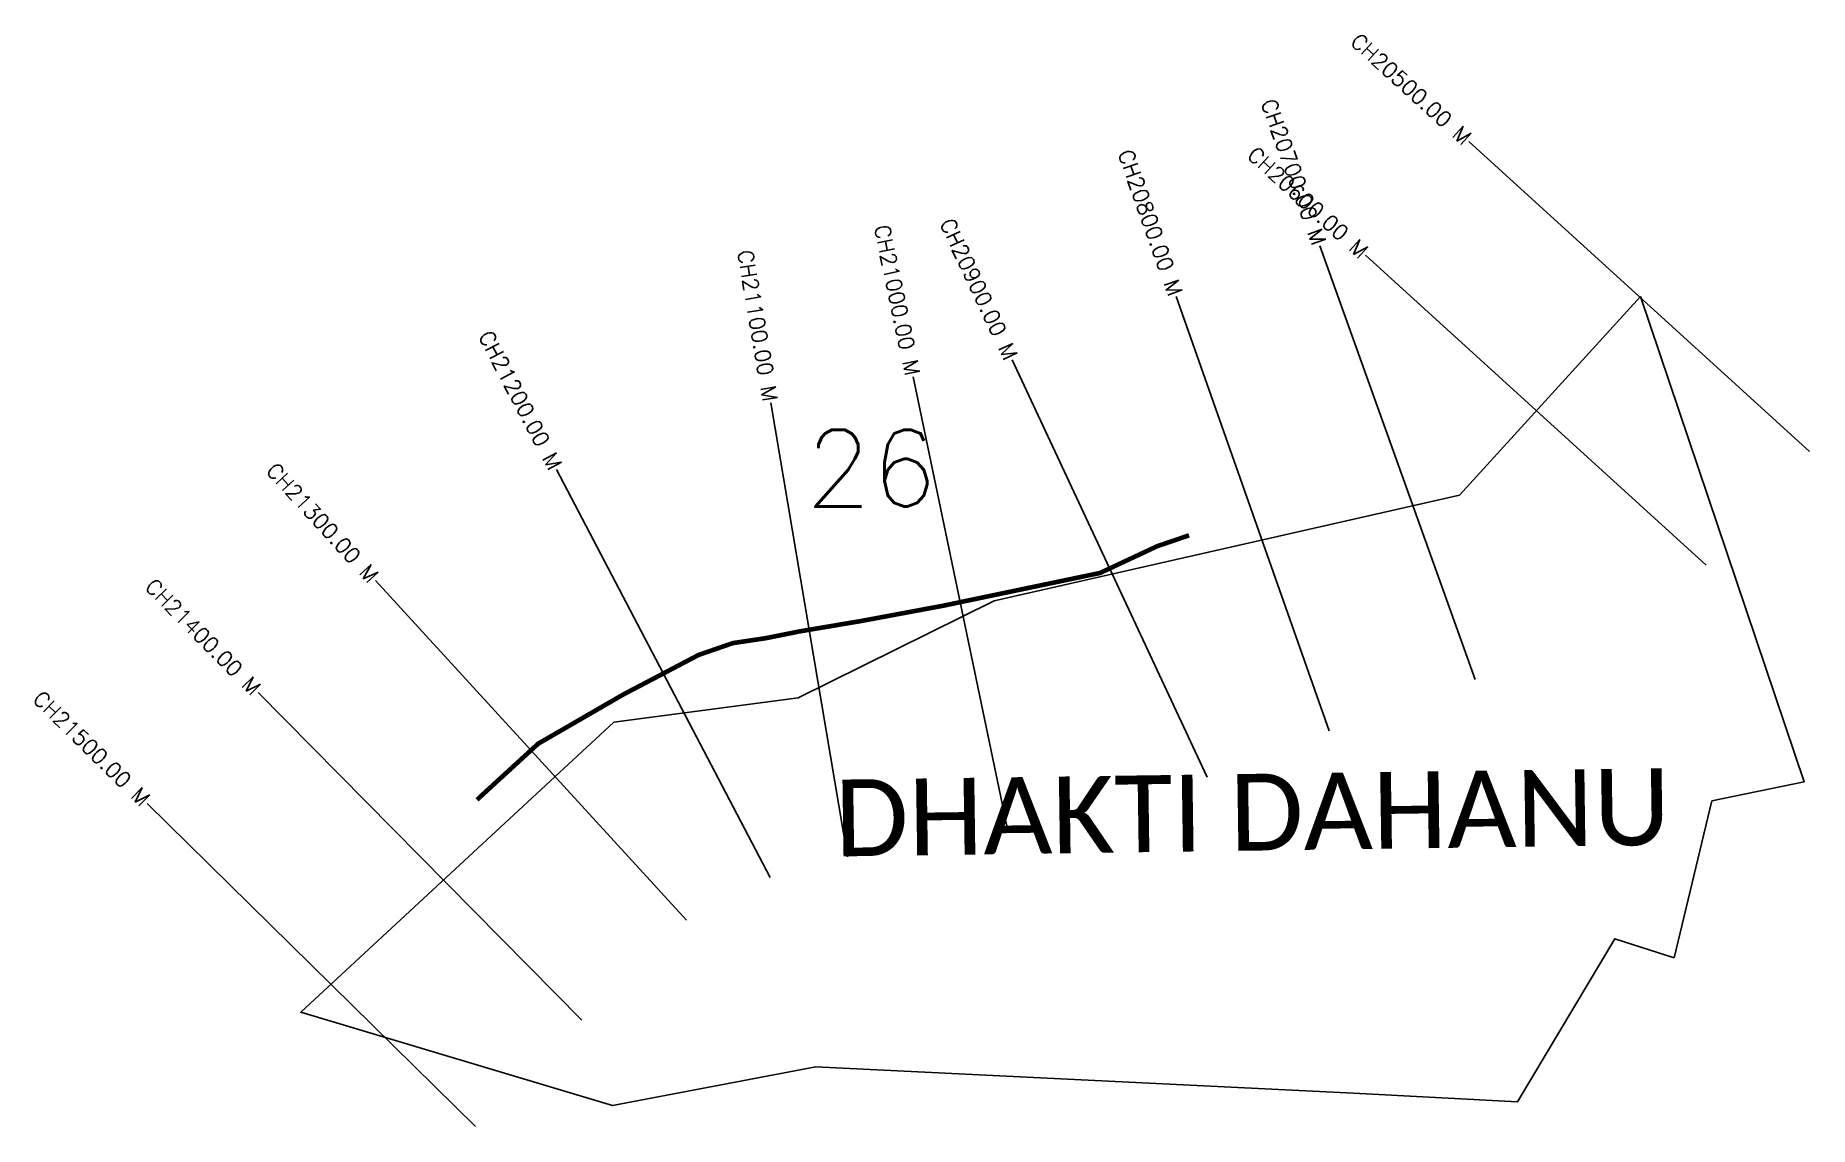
# Model space of a CAD drawing. Header units: metres. Extents: x 259603 to 260759, y 2209216 to 2209927.
import ezdxf
from ezdxf.enums import TextEntityAlignment as Align

# ---------------------------------------------------------------- set-up
doc = ezdxf.new("R2010")
doc.units = ezdxf.units.M
for name, color, linetype in [('ARTIFICIALLY PROTECTED', 4, 'Continuous'), ('CS', 134, 'Continuous'), ('CSMark', 6, 'Continuous'), ('village', 3, 'Continuous'), ('VILLAGE NAME', 250, 'Continuous')]:
    doc.layers.add(name, color=color, linetype=linetype)
doc.styles.get("Standard").update_dxf_attribs({"font": 'simplex.shx'})

msp = doc.modelspace()

# ---------------------------------------------------------------- linework, layer by layer
at = {"color": 6, "flags": 128}
msp.add_lwpolyline([(260670.9, 2209326.4), (260695.4, 2209428.7)], dxfattribs=at)
at = {"layer": 'ARTIFICIALLY PROTECTED', "const_width": 3, "flags": 128}
msp.add_lwpolyline([(260354.8, 2209601.6), (260334.2, 2209594.6), (260296.8, 2209577.1), (260194.3, 2209555.7), (260140.6, 2209545.7), (260101.4, 2209539.1), (260078.9, 2209534.6), (260057.6, 2209531.4), (260035.3, 2209523.7), (259986, 2209497.8), (259930.8, 2209465.9), (259893, 2209431.3), (259891, 2209429.3)], dxfattribs=at)
at = {"layer": 'CS'}
for p, q in [((260759, 2209656.2), (260537.1, 2209858.1)), ((260541.1, 2209507.8), (260440.1, 2209790.3)), ((260691.7, 2209582.2), (260469.8, 2209784.1)), ((260446.1, 2209474.3), (260346.5, 2209757.3)), ((260366.6, 2209444.1), (260239.5, 2209715.9)), ((260236.3, 2209411.2), (260175.1, 2209704.9)), ((260132.3, 2209392.2), (260082.3, 2209688)), ((260081.9, 2209378.7), (259942.8, 2209644.5)), ((260027.3, 2209350.9), (259824.7, 2209572.2)), ((259959.1, 2209285.7), (259748.3, 2209499.2)), ((259889.9, 2209216.5), (259676.1, 2209427))]:
    msp.add_line(p, q, dxfattribs=at)
at = {"layer": 'village', "color": 6}
for points in [[(260670.9, 2209326.4, 0), (260632.2, 2209338.8, 0), (260568.7, 2209232.6, 0), (260461.9, 2209238.1, 0), (260111.6, 2209255.4, 0), (259979.2, 2209230.1, 0), (259776.1, 2209290.9, 0), (259980, 2209479.8, 0), (260100.1, 2209495.8, 0), (260227.8, 2209559, 0), (260531.1, 2209627.8, 0), (260648.9, 2209757.2, 0)], [(260648.9, 2209757.2, 0), (260755.5, 2209441.1, 0), (260695.4, 2209428.7, 0)]]:
    msp.add_polyline3d(points, dxfattribs=at)

# ---------------------------------------------------------------- texts
at = {"insert": (260104.9, 2209670.4), "char_height": 50, "attachment_point": 1}
msp.add_mtext_dynamic_manual_height_columns('26', width=84.374, gutter_width=1, heights=[0], dxfattribs=at)
at = {"layer": 'CSMark'}
for s, rotation, p in [('CH20500.00 M', 317.7043, (260536.4, 2209858.7)), ('CH20700.00 M', 289.6652, (260439.8, 2209791.3)), ('CH20800.00 M', 289.3788, (260346.2, 2209758.2)), ('CH20600.00 M', 317.7043, (260469.1, 2209784.8)), ('CH20900.00 M', 295.0839, (260239, 2209716.8)), ('CH21000.00 M', 281.7723, (260174.9, 2209705.9)), ('CH21100.00 M', 279.5985, (260082.1, 2209689)), ('CH21200.00 M', 297.6222, (259942.3, 2209645.4)), ('CH21300.00 M', 312.4759, (259824, 2209572.9)), ('CH21400.00 M', 314.6353, (259747.6, 2209499.9)), ('CH21500.00 M', 315.4287, (259675.4, 2209427.7))]:
    msp.add_text(s, height=10, rotation=rotation, dxfattribs=at).set_placement(p, align=Align.MIDDLE_RIGHT)
at = {"layer": 'VILLAGE NAME', "insert": (260123.7, 2209442.4), "char_height": 50, "attachment_point": 1, "rotation": 0.801}
msp.add_mtext_dynamic_manual_height_columns('{\\fCalibri|b0|i0|c0|p34;DHAKTI DAHANU}', width=1538.461, gutter_width=667.3, heights=[0], dxfattribs=at)

doc.saveas('drawing.dxf')
